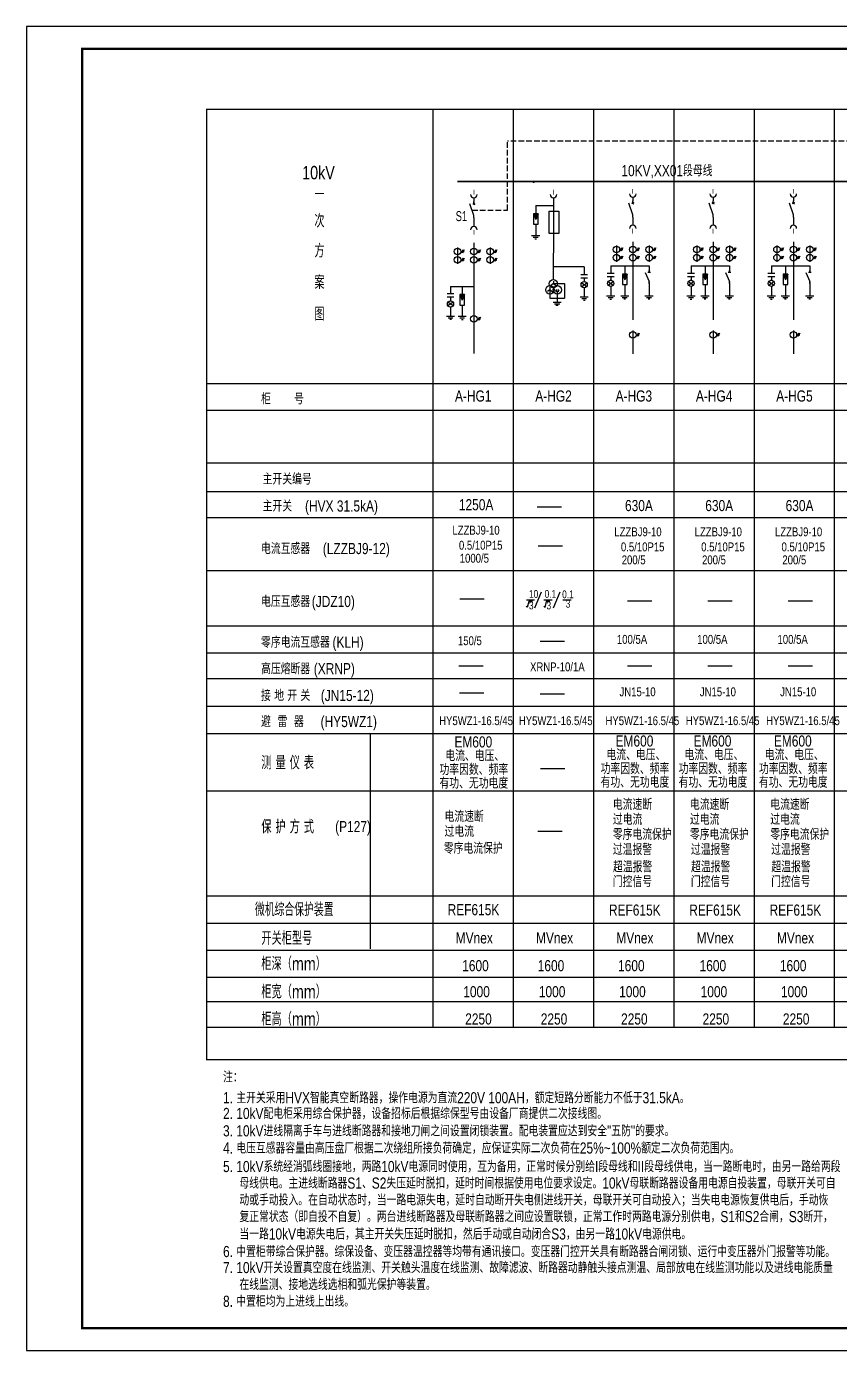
# Model space of a CAD drawing. Extents: x 562591 to 1355713, y 459382 to 835216.
# Drawn here: x 562591 to 599037, y 775816 to 835216 of the extents above; entities that cross this region are included whole.
import ezdxf

# ---------------------------------------------------------------- set-up
doc = ezdxf.new("R2010")
doc.units = 0
doc.header["$LTSCALE"] = 1000
doc.header["$MEASUREMENT"] = 0
doc.linetypes.add('DASH', pattern=[0.35, 0.25, -0.1])
for name, color, linetype in [('1', 8, 'Continuous'), ('A', 7, 'Continuous'), ('EQUIP', 3, 'Continuous'), ('TEL_TITLE', 7, 'Continuous'), ('WIRE-照明', 1, 'Continuous'), ('公共标注层', 8, 'Continuous'), ('动力平面导线层', 3, 'Continuous'), ('照明平面导线层', 1, 'Continuous')]:
    doc.layers.add(name, color=color, linetype=linetype)
doc.layers.add('E-LIGH-INN-TEXT', color=7, linetype='Continuous', lineweight=25)
doc.styles.add('fs', font='fszk.shx', dxfattribs={"width": 0.8, "bigfont": 'hztxt.shx'})
doc.styles.add('H1', font='jrs.shx', dxfattribs={"width": 0.7, "bigfont": 'jhz.shx'})
doc.styles.add('HZLZB', font='txt', dxfattribs={"width": 0.666667, "bigfont": 'hztxt'})
doc.styles.add('Lee', font='jrs.shx', dxfattribs={"bigfont": 'hztxt.shx'})
doc.styles.add('设计院字体(0.7)', font='xcsg.shx', dxfattribs={"width": 0.7, "bigfont": 'hztxt.shx'})

msp = doc.modelspace()

# ---------------------------------------------------------------- linework, layer by layer
at = {"color": 7}
for p, q in [((580805, 831495), (580805, 790312)), ((584405, 831495), (584405, 790312)), ((588005, 831495), (588005, 809092)), ((591605, 831495), (591605, 790312)), ((595205, 831495), (595205, 790312)), ((598805, 831495), (598805, 790312)), ((652141, 815622), (570669, 815622)), ((652141, 814343), (570669, 814343)), ((585482, 813673), (586568, 813673)), ((652141, 813172), (570669, 813172)), ((585534, 811914), (586621, 811914)), ((652141, 810791), (570669, 810791)), ((582021, 809539), (583108, 809539)), ((588005, 809099), (588005, 790312)), ((589536, 809448), (590623, 809448)), ((593136, 809448), (594223, 809448)), ((596736, 809448), (597823, 809448)), ((652141, 808319), (570669, 808319)), ((585621, 807634), (586708, 807634)), ((652141, 807095), (570669, 807095)), ((581976, 806536), (583062, 806536)), ((589536, 806525), (590623, 806525)), ((593136, 806525), (594223, 806525)), ((596736, 806525), (597823, 806525)), ((652141, 805942), (570669, 805942)), ((582009, 805321), (583095, 805321)), ((585621, 805278), (586708, 805278)), ((652141, 804709), (570669, 804709)), ((652141, 803484), (570669, 803484)), ((577995, 803484), (577995, 793841)), ((585632, 801931), (586719, 801931)), ((652141, 800910), (570669, 800910)), ((585521, 799112), (586608, 799112)), ((570669, 796219), (652141, 796219)), ((570669, 794994), (652141, 794994)), ((570669, 793769), (652141, 793769)), ((570669, 793769), (652141, 793769)), ((652141, 792544), (570669, 792544)), ((652141, 791464), (570669, 791464)), ((652141, 790312), (570669, 790312))]:
    msp.add_line(p, q, dxfattribs=at)
at = {"color": 0}
for p, q in [((582646, 826739), (582468, 827253)), ((582694, 827286), (582598, 827222)), ((582598, 827280), (582694, 827223)), ((589769, 826772), (589591, 827286)), ((589817, 827320), (589721, 827255)), ((589721, 827314), (589817, 827257)), ((589769, 827286), (589769, 827396)), ((593369, 826772), (593191, 827286)), ((593417, 827320), (593321, 827255)), ((593321, 827314), (593417, 827257)), ((593369, 827286), (593369, 827396)), ((596969, 826772), (596791, 827286)), ((597017, 827320), (596921, 827255)), ((596921, 827314), (597017, 827257)), ((596969, 827286), (596969, 827396)), ((585236, 825843), (585603, 825843)), ((585310, 825769), (585530, 825769)), ((585383, 825696), (585456, 825696)), ((582059, 825118), (582205, 825118)), ((582147, 825191), (582073, 825045)), ((582205, 825191), (582132, 825045)), ((582793, 825118), (582939, 825118)), ((582881, 825191), (582807, 825045)), ((582939, 825191), (582866, 825045)), ((583527, 825118), (583673, 825118)), ((583615, 825191), (583541, 825045)), ((583673, 825191), (583600, 825045)), ((589182, 825211), (589328, 825211)), ((589270, 825284), (589196, 825138)), ((589328, 825284), (589255, 825138)), ((589916, 825211), (590062, 825211)), ((590004, 825284), (589930, 825138)), ((590062, 825284), (589989, 825138)), ((590649, 825211), (590796, 825211)), ((590737, 825284), (590664, 825138)), ((590796, 825284), (590723, 825138)), ((592782, 825211), (592928, 825211)), ((592870, 825284), (592796, 825138)), ((592928, 825284), (592855, 825138)), ((593516, 825211), (593662, 825211)), ((593604, 825284), (593530, 825138)), ((593662, 825284), (593589, 825138)), ((594249, 825211), (594396, 825211)), ((594337, 825284), (594264, 825138)), ((594396, 825284), (594323, 825138)), ((596382, 825211), (596528, 825211)), ((596470, 825284), (596396, 825138)), ((596528, 825284), (596455, 825138)), ((597116, 825211), (597262, 825211)), ((597204, 825284), (597130, 825138)), ((597262, 825284), (597189, 825138)), ((597849, 825211), (597996, 825211)), ((597937, 825284), (597864, 825138)), ((597996, 825284), (597923, 825138)), ((582059, 824751), (582205, 824751)), ((582147, 824824), (582073, 824678)), ((582205, 824824), (582132, 824678)), ((582793, 824751), (582939, 824751)), ((582881, 824824), (582807, 824678)), ((582939, 824824), (582866, 824678)), ((583527, 824751), (583673, 824751)), ((583615, 824824), (583541, 824678)), ((583673, 824824), (583600, 824678)), ((589182, 824844), (589328, 824844)), ((589270, 824917), (589196, 824771)), ((589328, 824917), (589255, 824771)), ((589916, 824844), (590062, 824844)), ((590004, 824917), (589930, 824771)), ((590062, 824917), (589989, 824771)), ((590649, 824844), (590796, 824844)), ((590737, 824917), (590664, 824771)), ((590796, 824917), (590723, 824771)), ((592782, 824844), (592928, 824844)), ((592870, 824917), (592796, 824771)), ((592928, 824917), (592855, 824771)), ((593516, 824844), (593662, 824844)), ((593604, 824917), (593530, 824771)), ((593662, 824917), (593589, 824771)), ((594249, 824844), (594396, 824844)), ((594337, 824917), (594264, 824771)), ((594396, 824917), (594323, 824771)), ((596382, 824844), (596528, 824844)), ((596470, 824917), (596396, 824771)), ((596528, 824917), (596455, 824771)), ((597116, 824844), (597262, 824844)), ((597204, 824917), (597130, 824771)), ((597262, 824917), (597189, 824771)), ((597849, 824844), (597996, 824844)), ((597937, 824917), (597864, 824771)), ((597996, 824917), (597923, 824771)), ((587437, 824092), (587745, 824092)), ((587437, 823942), (587745, 823942)), ((588628, 824148), (588936, 824148)), ((588628, 823998), (588936, 823998)), ((590325, 824183), (590501, 823772)), ((590560, 824183), (590442, 824183)), ((592228, 824148), (592536, 824148)), ((592228, 823998), (592536, 823998)), ((593925, 824183), (594101, 823772)), ((594160, 824183), (594042, 824183)), ((595828, 824148), (596136, 824148)), ((595828, 823998), (596136, 823998)), ((597525, 824183), (597701, 823772)), ((597760, 824183), (597642, 824183)), ((587479, 823548), (587704, 823717)), ((587479, 823717), (587704, 823548)), ((588669, 823604), (588895, 823773)), ((588669, 823773), (588895, 823604)), ((592269, 823604), (592495, 823773)), ((592269, 823773), (592495, 823604)), ((595869, 823604), (596095, 823773)), ((595869, 823773), (596095, 823604)), ((581753, 823223), (581445, 823223)), ((581753, 823073), (581445, 823073)), ((581712, 822679), (581486, 822848)), ((581712, 822848), (581486, 822679)), ((587408, 823083), (587775, 823083)), ((587481, 823009), (587701, 823009)), ((587555, 822936), (587628, 822936)), ((588599, 823132), (588966, 823132)), ((588672, 823059), (588892, 823059)), ((588745, 822985), (588819, 822985)), ((589228, 823136), (589595, 823136)), ((589301, 823063), (589521, 823063)), ((589375, 822990), (589448, 822990)), ((590317, 823136), (590684, 823136)), ((590391, 823063), (590611, 823063)), ((590464, 822990), (590538, 822990)), ((592199, 823132), (592566, 823132)), ((592272, 823059), (592492, 823059)), ((592345, 822985), (592419, 822985)), ((592828, 823136), (593195, 823136)), ((592901, 823063), (593121, 823063)), ((592975, 822990), (593048, 822990)), ((593917, 823136), (594284, 823136)), ((593991, 823063), (594211, 823063)), ((594064, 822990), (594138, 822990)), ((595799, 823132), (596166, 823132)), ((595872, 823059), (596092, 823059)), ((595945, 822985), (596019, 822985)), ((596428, 823136), (596795, 823136)), ((596501, 823063), (596721, 823063)), ((596575, 822990), (596648, 822990)), ((597517, 823136), (597884, 823136)), ((597591, 823063), (597811, 823063)), ((597664, 822990), (597738, 822990)), ((581782, 822210), (581415, 822210)), ((581709, 822137), (581489, 822137)), ((581939, 822215), (582306, 822215)), ((582012, 822141), (582232, 822141)), ((582793, 822101), (582939, 822101)), ((582881, 822174), (582807, 822027)), ((582939, 822174), (582866, 822027)), ((581636, 822063), (581562, 822063)), ((582086, 822068), (582159, 822068)), ((589916, 821384), (590062, 821384)), ((590004, 821458), (589930, 821311)), ((590062, 821458), (589989, 821311)), ((593516, 821384), (593662, 821384)), ((593604, 821458), (593530, 821311)), ((593662, 821458), (593589, 821311)), ((597116, 821384), (597262, 821384)), ((597204, 821458), (597130, 821311)), ((597262, 821458), (597189, 821311)), ((570669, 819205), (652141, 819205)), ((652141, 817980), (570669, 817980))]:
    msp.add_line(p, q, dxfattribs=at)
at = {"color": 7, "const_width": 60}
msp.add_lwpolyline([(570669, 831495), (652141, 831495), (652141, 788865), (570669, 788865)], close=True, dxfattribs=at)
at = {"color": 0}
for centre, radius in [((581912, 825118), 147), ((582646, 825118), 147), ((583380, 825118), 147), ((589035, 825211), 147), ((589769, 825211), 147), ((590503, 825211), 147), ((592635, 825211), 147), ((593369, 825211), 147), ((594103, 825211), 147), ((596235, 825211), 147), ((596969, 825211), 147), ((597703, 825211), 147), ((581912, 824751), 147), ((582646, 824751), 147), ((583380, 824751), 147), ((589035, 824844), 147), ((589769, 824844), 147), ((590503, 824844), 147), ((592635, 824844), 147), ((593369, 824844), 147), ((594103, 824844), 147), ((596235, 824844), 147), ((596969, 824844), 147), ((597703, 824844), 147), ((587591, 823632), 141), ((588782, 823688), 141), ((592382, 823688), 141), ((595982, 823688), 141), ((581599, 822763), 141), ((582646, 822101), 147), ((589769, 821384), 147), ((593369, 821384), 147), ((596969, 821384), 147)]:
    msp.add_circle(centre, radius, dxfattribs=at)
for centre, start, end in [((582646, 827676), 180, 0), ((586218, 827676), 180, 0), ((589769, 827710), 180, 0), ((593369, 827710), 180, 0), ((596969, 827710), 180, 0), ((589769, 826149), 0, 180), ((593369, 826149), 0, 180), ((596969, 826149), 0, 180), ((582646, 826090), 0, 180)]:
    msp.add_arc(centre, 147, start, end, dxfattribs=at)
at = {"layer": '1', "color": 0, "lineweight": -3}
for p, q in [((586204, 822847), (586553, 822847)), ((586256, 822779), (586502, 822779)), ((586315, 822710), (586424, 822710))]:
    msp.add_line(p, q, dxfattribs=at)
at = {"layer": 'A', "color": 0, "lineweight": -3}
for centre in [(586057, 823400), (586207, 823677), (586388, 823400)]:
    msp.add_circle(centre, 188, dxfattribs=at)
at = {"layer": 'E-LIGH-INN-TEXT', "linetype": 'Continuous'}
for p, q in [((586057, 823400), (585949, 823322)), ((586057, 823515), (586057, 823400)), ((586057, 823400), (586164, 823322)), ((586057, 823400), (586057, 823021)), ((586210, 823681), (586102, 823602)), ((586210, 823795), (586210, 823681)), ((586210, 823681), (586317, 823602)), ((586210, 823681), (586705, 823681)), ((586345, 823418), (586299, 823338)), ((586299, 823338), (586458, 823338)), ((586378, 823338), (586378, 822847)), ((586411, 823418), (586458, 823338)), ((586705, 823681), (586705, 823021)), ((586057, 823021), (586705, 823021))]:
    msp.add_line(p, q, dxfattribs=at)
msp.add_lwpolyline([(586020, 826936), (586451, 826936), (586451, 825933), (586020, 825933)], close=True, dxfattribs=at)
at = {"layer": 'EQUIP', "color": 0, "linetype": 'Continuous', "lineweight": -3}
for p, q in [((585665, 809832), (585371, 809125)), ((586501, 809832), (586207, 809125)), ((585002, 809492), (585369, 809492)), ((585036, 809143), (585003, 809208)), ((585107, 809420), (585036, 809143)), ((585271, 809420), (585107, 809420)), ((585788, 809492), (586155, 809492)), ((585823, 809143), (585790, 809208)), ((585894, 809420), (585823, 809143)), ((586057, 809420), (585894, 809420)), ((586635, 809492), (587002, 809492))]:
    msp.add_line(p, q, dxfattribs=at)
at = {"layer": 'TEL_TITLE'}
msp.add_lwpolyline([(562591, 775816), (667691, 775816), (667691, 835216), (562591, 835216)], close=True, dxfattribs=at)
at = {"layer": 'TEL_TITLE', "const_width": 100}
msp.add_lwpolyline([(565091, 776816), (666691, 776816), (666691, 834216), (565091, 834216)], close=True, dxfattribs=at)
at = {"layer": 'WIRE-照明'}
msp.add_line((585420, 827185), (586218, 827185), dxfattribs=at)
at = {"layer": '公共标注层', "color": 0}
for p, q in [((585316, 826815), (585420, 826562)), ((585524, 826815), (585420, 826562)), ((589307, 824109), (589411, 823856)), ((589515, 824109), (589411, 823856)), ((592907, 824109), (593011, 823856)), ((593115, 824109), (593011, 823856)), ((596507, 824109), (596611, 823856)), ((596715, 824109), (596611, 823856)), ((582018, 823187), (582122, 822934)), ((582226, 823187), (582122, 822934))]:
    msp.add_line(p, q, dxfattribs=at)
for points in [[(585316, 826341), (585524, 826341), (585524, 826815), (585316, 826815)], [(589307, 823635), (589515, 823635), (589515, 824109), (589307, 824109)], [(592907, 823635), (593115, 823635), (593115, 824109), (592907, 824109)], [(596507, 823635), (596715, 823635), (596715, 824109), (596507, 824109)], [(582018, 822714), (582226, 822714), (582226, 823187), (582018, 823187)]]:
    msp.add_lwpolyline(points, close=True, dxfattribs=at)
for points in [[(585316, 826815), (585420, 826562), (585524, 826815)], [(589307, 824109), (589411, 823856), (589515, 824109)], [(592907, 824109), (593011, 823856), (593115, 824109)], [(596507, 824109), (596611, 823856), (596715, 824109)], [(582018, 823187), (582122, 822934), (582226, 823187)]]:
    msp.add_solid(points, dxfattribs=at)
at = {"layer": '动力平面导线层', "color": 1}
for p, q in [((582646, 827529), (582646, 827362)), ((586218, 827529), (586218, 826237)), ((589769, 827563), (589769, 827396)), ((593369, 827563), (593369, 827396)), ((596969, 827563), (596969, 827396)), ((582646, 827252), (582646, 827362)), ((585420, 827185), (585420, 826815)), ((582646, 826629), (582646, 826739)), ((582646, 826629), (582646, 826262)), ((585420, 826341), (585420, 825843)), ((589769, 826662), (589769, 826772)), ((589769, 826662), (589769, 826295)), ((593369, 826662), (593369, 826772)), ((593369, 826662), (593369, 826295)), ((596969, 826662), (596969, 826772)), ((596969, 826662), (596969, 826295)), ((585420, 826228), (585420, 826206)), ((586218, 826237), (586207, 823865)), ((581912, 825302), (581912, 824568)), ((582646, 825503), (582646, 820546)), ((582646, 825302), (582646, 824568)), ((583380, 825302), (583380, 824568)), ((589035, 825394), (589035, 824661)), ((589769, 825561), (589769, 822062)), ((589769, 825394), (589769, 824661)), ((590503, 825394), (590503, 824661)), ((592635, 825394), (592635, 824661)), ((593369, 825561), (593369, 822062)), ((593369, 825394), (593369, 824661)), ((594103, 825394), (594103, 824661)), ((596235, 825394), (596235, 824661)), ((596969, 825561), (596969, 822062)), ((596969, 825394), (596969, 824661)), ((597703, 825394), (597703, 824661)), ((588782, 824479), (590501, 824479)), ((588782, 824479), (588782, 824148)), ((589411, 824479), (589411, 824109)), ((590501, 824479), (590501, 824183)), ((592382, 824479), (594101, 824479)), ((592382, 824479), (592382, 824148)), ((593011, 824479), (593011, 824109)), ((594101, 824479), (594101, 824183)), ((595982, 824479), (597701, 824479)), ((595982, 824479), (595982, 824148)), ((596611, 824479), (596611, 824109)), ((597701, 824479), (597701, 824183)), ((587591, 824430), (586218, 824430)), ((587591, 824430), (587591, 824092)), ((587591, 823942), (587591, 823867)), ((588782, 823998), (588782, 823923)), ((588782, 823923), (588782, 823829)), ((590501, 824464), (590501, 824467)), ((590501, 824183), (590501, 824271)), ((592382, 823998), (592382, 823923)), ((592382, 823923), (592382, 823829)), ((594101, 824464), (594101, 824467)), ((594101, 824183), (594101, 824271)), ((595982, 823998), (595982, 823923)), ((595982, 823923), (595982, 823829)), ((597701, 824464), (597701, 824467)), ((597701, 824183), (597701, 824271)), ((581599, 823557), (581599, 823223)), ((581599, 823557), (582646, 823557)), ((582122, 823557), (582122, 823187)), ((587591, 823867), (587591, 823773)), ((587591, 823491), (587591, 823397)), ((587591, 823447), (587591, 823083)), ((588782, 823547), (588782, 823453)), ((588782, 823503), (588782, 823132)), ((589411, 823635), (589411, 823136)), ((589411, 823521), (589411, 823500)), ((590501, 823684), (590501, 823772)), ((590501, 823724), (590501, 823136)), ((592382, 823547), (592382, 823453)), ((592382, 823503), (592382, 823132)), ((593011, 823635), (593011, 823136)), ((593011, 823521), (593011, 823500)), ((594101, 823684), (594101, 823772)), ((594101, 823724), (594101, 823136)), ((595982, 823547), (595982, 823453)), ((595982, 823503), (595982, 823132)), ((596611, 823635), (596611, 823136)), ((596611, 823521), (596611, 823500)), ((597701, 823684), (597701, 823772)), ((597701, 823724), (597701, 823136)), ((581599, 823073), (581599, 822998)), ((581599, 822998), (581599, 822904)), ((582122, 822714), (582122, 822215)), ((581599, 822622), (581599, 822528)), ((581599, 822578), (581599, 822210)), ((582122, 822600), (582122, 822578)), ((589769, 821572), (589769, 820527)), ((589769, 821568), (589769, 821100)), ((593369, 821572), (593369, 820527)), ((593369, 821568), (593369, 821100)), ((596969, 821572), (596969, 820527)), ((596969, 821568), (596969, 821100))]:
    msp.add_line(p, q, dxfattribs=at)
at = {"layer": '动力平面导线层', "const_width": 73.4}
msp.add_lwpolyline([(581912, 828263), (614904, 828263)], dxfattribs=at)
at = {"layer": '动力平面导线层', "color": 1}
for points in [[(582646, 828263, 0, 0, 0), (582646, 827676, 29.4, 29.4, 0), (582646, 827896, 29.4, 29.4, 0)], [(586218, 828263, 0, 0, 0), (586218, 827676, 29.4, 29.4, 0), (586218, 827896, 29.4, 29.4, 0)], [(589769, 828297, 0, 0, 0), (589769, 827710, 29.4, 29.4, 0), (589769, 827930, 29.4, 29.4, 0)], [(593369, 828297, 0, 0, 0), (593369, 827710, 29.4, 29.4, 0), (593369, 827930, 29.4, 29.4, 0)], [(596969, 828297, 0, 0, 0), (596969, 827710, 29.4, 29.4, 0), (596969, 827930, 29.4, 29.4, 0)], [(582646, 825503, 0, 0, 0), (582646, 826090, 29.4, 29.4, 0), (582646, 825870, 29.4, 29.4, 0)], [(589769, 825561, 0, 0, 0), (589769, 826149, 29.4, 29.4, 0), (589769, 825928, 29.4, 29.4, 0)], [(593369, 825561, 0, 0, 0), (593369, 826149, 29.4, 29.4, 0), (593369, 825928, 29.4, 29.4, 0)], [(596969, 825561, 0, 0, 0), (596969, 826149, 29.4, 29.4, 0), (596969, 825928, 29.4, 29.4, 0)], [(589769, 821328, 0, 0, 0), (589769, 821585, 0, 220, 0), (589769, 821805, 0, 0, 0), (589769, 822062, 0, 0, 0)], [(593369, 821328, 0, 0, 0), (593369, 821585, 0, 220, 0), (593369, 821805, 0, 0, 0), (593369, 822062, 0, 0, 0)], [(596969, 821328, 0, 0, 0), (596969, 821585, 0, 220, 0), (596969, 821805, 0, 0, 0), (596969, 822062, 0, 0, 0)], [(582646, 821790, 0, 0, 0), (582646, 821533, 0, 220, 0), (582646, 821313, 0, 0, 0), (582646, 821056, 0, 0, 0)]]:
    msp.add_lwpolyline(points, format="xyseb", dxfattribs=at)
at = {"layer": '动力平面导线层'}
for p in [(585317, 828230), (585338, 828230)]:
    msp.add_point(p, dxfattribs=at)
at = {"layer": '动力平面导线层', "color": 30}
for p in [(588782, 823842), (588782, 823842), (592382, 823842), (592382, 823842), (595982, 823842), (595982, 823842)]:
    msp.add_point(p, dxfattribs=at)
at = {"layer": '照明平面导线层', "linetype": 'DASH'}
for p, q in [((584152, 826975), (584152, 830065)), ((582568, 826975), (584152, 826975))]:
    msp.add_line(p, q, dxfattribs=at)
msp.add_lwpolyline([(613246, 827038), (613246, 830065), (584152, 830065)], dxfattribs=at)

# ---------------------------------------------------------------- texts
at = {"color": 0, "width": 0.8}
for s, height, style, p in [('10kV', 600, 'H1', (574950, 828359)), ('10KV,XX01段母线', 500, 'H1', (589259, 828497)), ('一', 600, 'H1', (575497, 827384)), ('次', 600, 'H1', (575497, 826196)), ('方', 600, 'H1', (575497, 824850)), ('案', 600, 'H1', (575497, 823442)), ('图', 600, 'H1', (575497, 822013)), ('柜       号', 500, 'Lee', (573106, 818261)), ('A-HG1', 500, 'H1', (581800, 818388)), ('A-HG2', 500, 'H1', (585400, 818388)), ('A-HG3', 500, 'H1', (589000, 818388)), ('A-HG4', 500, 'H1', (592600, 818388)), ('A-HG5', 500, 'H1', (596200, 818388))]:
    msp.add_text(s, height=height, dxfattribs=dict(at, style=style)).set_placement(p)
at = {"color": 7}
for s, height, style, width, p in [('主开关编号', 500, 'Lee', 0.8, (573177, 814663)), ('主开关', 500, 'Lee', 0.8, (573177, 813453)), ('(HVX 31.5kA)', 500, 'Lee', 0.8, (575077, 813453)), ('1250A', 500, 'H1', 0.8, (581974, 813511)), ('630A', 500, 'H1', 0.8, (589421, 813472)), ('630A', 500, 'H1', 0.8, (593021, 813472)), ('630A', 500, 'H1', 0.8, (596621, 813472)), ('LZZBJ9-10', 400, 'H1', 0.8, (581684, 812417)), ('LZZBJ9-10', 400, 'H1', 0.8, (588945, 812344)), ('LZZBJ9-10', 400, 'H1', 0.8, (592545, 812344)), ('LZZBJ9-10', 400, 'H1', 0.8, (596145, 812344)), ('电流互感器', 500, 'Lee', 0.8, (573106, 811545)), ('(LZZBJ9-12)', 500, 'Lee', 0.8, (575875, 811545)), ('0.5/10P15', 400, 'H1', 0.8, (581977, 811743)), ('0.5/10P15', 400, 'H1', 0.8, (589238, 811669)), ('0.5/10P15', 400, 'H1', 0.8, (592838, 811669)), ('0.5/10P15', 400, 'H1', 0.8, (596438, 811669)), ('1000/5', 400, 'H1', 0.8, (582014, 811159)), ('200/5', 400, 'H1', 0.8, (589275, 811085)), ('200/5', 400, 'H1', 0.8, (592875, 811085)), ('200/5', 400, 'H1', 0.8, (596475, 811085)), ('电压互感器', 500, 'Lee', 0.8, (573106, 809170)), ('(JDZ10)', 500, 'Lee', 0.8, (575380, 809170)), ('零序电流互感器', 500, 'Lee', 0.8, (573106, 807343)), ('(KLH)', 500, 'Lee', 0.8, (576309, 807343)), ('150/5', 400, 'H1', 0.8, (581932, 807459)), ('100/5A', 400, 'H1', 0.8, (589058, 807519)), ('100/5A', 400, 'H1', 0.8, (592658, 807519)), ('100/5A', 400, 'H1', 0.8, (596258, 807519)), ('高压熔断器', 500, 'Lee', 0.8, (573106, 806155)), ('(XRNP)', 500, 'Lee', 0.8, (575469, 806155)), ('XRNP-10/1A', 400, 'Lee', 0.8, (585164, 806287)), ('接 地 开 关', 500, 'Lee', 0.8, (573106, 804953)), ('(JN15-12)', 500, 'Lee', 0.8, (575784, 804953)), ('JN15-10', 400, 'H1', 0.8, (589176, 805167)), ('JN15-10', 400, 'H1', 0.8, (592776, 805167)), ('JN15-10', 400, 'H1', 0.8, (596376, 805167)), ('避  雷  器', 500, 'Lee', 0.8, (573106, 803783)), ('(HY5WZ1)', 500, 'Lee', 0.8, (575776, 803783)), ('HY5WZ1-16.5/45', 400, 'H1', 0.8, (581091, 803872)), ('HY5WZ1-16.5/45', 400, 'H1', 0.8, (584662, 803872)), ('HY5WZ1-16.5/45', 400, 'H1', 0.8, (588546, 803872)), ('HY5WZ1-16.5/45', 400, 'H1', 0.8, (592146, 803872)), ('HY5WZ1-16.5/45', 400, 'H1', 0.8, (595746, 803872)), ('EM600', 500, 'H1', 0.8, (581774, 802870)), ('EM600', 500, 'H1', 0.8, (588998, 802910)), ('EM600', 500, 'H1', 0.8, (592496, 802910)), ('EM600', 500, 'H1', 0.8, (596096, 802910)), ('测 量 仪 表', 600, 'H1', 0.8, (573120, 801889)), ('电流、电压、', 500, 'H1', 0.8, (581366, 802255)), ('电流、电压、', 500, 'H1', 0.8, (588590, 802295)), ('电流、电压、', 500, 'H1', 0.8, (592088, 802295)), ('电流、电压、', 500, 'H1', 0.8, (595688, 802295)), ('功率因数、频率', 500, 'H1', 0.8, (581103, 801629)), ('功率因数、频率', 500, 'H1', 0.8, (588327, 801669)), ('功率因数、频率', 500, 'H1', 0.8, (591825, 801669)), ('功率因数、频率', 500, 'H1', 0.8, (595425, 801669)), ('有功、无功电度', 500, 'H1', 0.8, (581103, 801023)), ('有功、无功电度', 500, 'H1', 0.8, (588327, 801063)), ('有功、无功电度', 500, 'H1', 0.8, (591825, 801063)), ('有功、无功电度', 500, 'H1', 0.8, (595425, 801063)), ('电流速断', 500, 'H1', 0.8, (588877, 800066)), ('电流速断', 500, 'H1', 0.8, (592333, 800066)), ('电流速断', 500, 'H1', 0.8, (595933, 800066)), ('保 护 方 式', 600, 'H1', 0.8, (573120, 799013)), ('(P127)', 500, 'H1', 0.8, (576427, 799071)), ('电流速断', 500, 'H1', 0.8, (581332, 799525)), ('过电流', 500, 'H1', 0.8, (588877, 799394)), ('过电流', 500, 'H1', 0.8, (592333, 799394)), ('过电流', 500, 'H1', 0.8, (595933, 799394)), ('过电流', 500, 'H1', 0.8, (581332, 798853)), ('零序电流保护', 500, 'H1', 0.8, (588877, 798722)), ('零序电流保护', 500, 'H1', 0.8, (592333, 798722)), ('零序电流保护', 500, 'H1', 0.8, (595933, 798722)), ('零序电流保护', 500, 'H1', 0.8, (581299, 798100)), ('过温报警', 500, 'H1', 0.8, (588877, 798043)), ('过温报警', 500, 'H1', 0.8, (592376, 798043)), ('过温报警', 500, 'H1', 0.8, (595976, 798043)), ('超温报警', 500, 'H1', 0.8, (588884, 797266)), ('超温报警', 500, 'H1', 0.8, (592383, 797266)), ('超温报警', 500, 'H1', 0.8, (595983, 797266)), ('门控信号', 500, 'H1', 0.8, (588876, 796604)), ('门控信号', 500, 'H1', 0.8, (592375, 796604)), ('门控信号', 500, 'H1', 0.8, (595975, 796604)), ('微机综合保护装置', 600, 'HZLZB', 0.666667, (572834, 795301)), ('REF615K', 500, 'H1', 0.8, (581468, 795343)), ('REF615K', 500, 'H1', 0.8, (588701, 795325)), ('REF615K', 500, 'H1', 0.8, (592301, 795325)), ('REF615K', 500, 'H1', 0.8, (595901, 795325)), ('开关柜型号', 600, 'H1', 0.8, (573120, 794013)), ('MVnex', 500, 'H1', 0.8, (581832, 794076)), ('MVnex', 500, 'H1', 0.8, (585432, 794076)), ('MVnex', 500, 'H1', 0.8, (589032, 794076)), ('MVnex', 500, 'H1', 0.8, (592632, 794076)), ('MVnex', 500, 'H1', 0.8, (596232, 794076)), ('柜深（mm）', 600, 'H1', 0.8, (573120, 792867)), ('1600', 500, 'H1', 0.8, (582123, 792831)), ('1600', 500, 'H1', 0.8, (585509, 792831)), ('1600', 500, 'H1', 0.8, (589109, 792831)), ('1600', 500, 'H1', 0.8, (592764, 792831)), ('1600', 500, 'H1', 0.8, (596364, 792831)), ('柜宽（mm）', 600, 'H1', 0.8, (573120, 791614)), ('1000', 500, 'H1', 0.8, (582172, 791664)), ('1000', 500, 'H1', 0.8, (585559, 791664)), ('1000', 500, 'H1', 0.8, (589159, 791664)), ('1000', 500, 'H1', 0.8, (592813, 791664)), ('1000', 500, 'H1', 0.8, (596413, 791664)), ('柜高（mm）', 600, 'H1', 0.8, (573120, 790390)), ('2250', 500, 'H1', 0.8, (582258, 790439)), ('2250', 500, 'H1', 0.8, (585645, 790439)), ('2250', 500, 'H1', 0.8, (589245, 790439)), ('2250', 500, 'H1', 0.8, (592899, 790439)), ('2250', 500, 'H1', 0.8, (596499, 790439)), ('注：  ', 500, 'Lee', 0.8, (571402, 787836)), ('1. 主开关采用HVX智能真空断路器，操作电源为直流220V 100AH，额定短路分断能力不低于31.5kA。', 500, 'Lee', 0.8, (571402, 786907)), ('2. 10kV配电柜采用综合保护器，设备招标后根据综保型号由设备厂商提供二次接线图。', 500, 'Lee', 0.8, (571402, 786201)), ('3. 10kV进线隔离手车与进线断路器和接地刀闸之间设置闭锁装置。配电装置应达到安全"五防"的要求。', 500, 'Lee', 0.8, (571402, 785421)), ('4. 电压互感器容量由高压盘厂根据二次绕组所接负荷确定，应保证实际二次负荷在25%%%~100%%%额定二次负荷范围内。', 500, 'Lee', 0.8, (571402, 784651)), ('5. 10kV系统经消弧线圈接地，两路10kV电源同时使用，互为备用，正常时候分别给I段母线和II段母线供电，当一路断电时，由另一路给两段', 500, 'Lee', 0.8, (571402, 783820)), ('母线供电。主进线断路器S1、S2失压延时脱扣，延时时间根据使用电位要求设定。10kV母联断路器设备用电源自投装置，母联开关可自', 500, 'Lee', 0.8, (572135, 783078)), ('动或手动投入。在自动状态时，当一路电源失电，延时自动断开失电侧进线开关，母联开关可自动投入；当失电电源恢复供电后，手动恢', 500, 'Lee', 0.8, (572135, 782322)), ('复正常状态（即自投不自复）。两台进线断路器及母联断路器之间应设置联锁，正常工作时两路电源分别供电，S1和S2合闸，S3断开， ', 500, 'Lee', 0.8, (572135, 781574)), ('当一路10kV电源失电后，其主开关失压延时脱扣，然后手动或自动闭合S3，由另一路10kV电源供电。', 500, 'Lee', 0.8, (572135, 780794)), ('6. 中置柜带综合保护器。综保设备、变压器温控器等均带有通讯接口。变压器门控开关具有断路器合闸闭锁、运行中变压器外门报警等功能。', 500, 'Lee', 0.8, (571402, 780006)), ('7. 10kV开关设置真空度在线监测、开关触头温度在线监测、故障滤波、断路器动静触头接点测温、局部放电在线监测功能以及进线电能质量', 500, 'Lee', 0.8, (571402, 779286)), ('在线监测、接地选线选相和弧光保护等装置。', 500, 'Lee', 0.8, (572135, 778529)), ('8. 中置柜均为上进线上出线。', 500, 'Lee', 0.8, (571402, 777775))]:
    msp.add_text(s, height=height, dxfattribs=dict(at, style=style, width=width)).set_placement(p)
at = {"layer": 'EQUIP', "color": 0, "linetype": 'Continuous', "lineweight": -3, "style": 'fs', "width": 0.8}
for s, p in [('10', (585116, 809584)), ('0.1', (585817, 809585)), ('0.1', (586603, 809565)), ('3', (585115, 809066)), ('3', (585902, 809066)), ('3', (586763, 809143))]:
    msp.add_text(s, height=350, dxfattribs=at).set_placement(p)
at = {"layer": '照明平面导线层', "linetype": 'DASH', "style": '设计院字体(0.7)', "width": 0.7}
msp.add_text('S1', height=446.3, dxfattribs=at).set_placement((581831, 826485))

doc.saveas('drawing.dxf')
